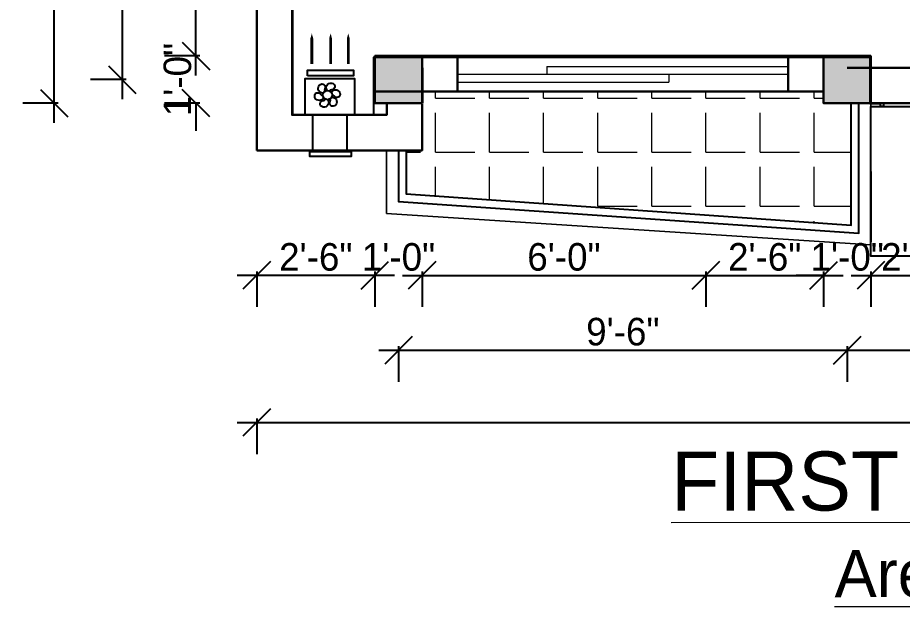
# Model space of a CAD drawing. Header units: inches. Extents: x 28835 to 36795, y -18828 to -9750.
# Drawn here: x 35602.6 to 35827.4, y -13837.3 to -13686.5 of the extents above; entities that cross this region are included whole.
import ezdxf

# ---------------------------------------------------------------- set-up
doc = ezdxf.new("R2010")
doc.units = ezdxf.units.IN
doc.header["$LTSCALE"] = 12
doc.header["$MEASUREMENT"] = 0
for name, color, linetype, lineweight in [('colum', 250, 'Continuous', 30), ('dimention', 5, 'Continuous', 9), ('Elevation', 114, 'Continuous', 20), ('Ha2', 31, 'Continuous', 0), ('HATCH', 11, 'Continuous', 9), ('railing', 210, 'Continuous', 25), ('Text', 7, 'Continuous', 5), ('Wall', 1, 'Continuous', 30), ('WIN', 140, 'Continuous', 15)]:
    doc.layers.add(name, color=color, linetype=linetype, lineweight=lineweight)
doc.layers.add('ducting', color=7, linetype='Continuous')
doc.styles.add('Times', font='GOTHIC.TTF')
doc.dimstyles.new('D75', dxfattribs={"dimtxt": 7, "dimasz": 7, "dimexe": 8, "dimexo": 24, "dimgap": 1, "dimtad": 1, "dimdec": 1, "dimzin": 3, "dimdsep": 46, "dimlunit": 4, "dimtxsty": 'Times', "dimblk": 'OBLIQUE', "dimcen": 0, "dimdle": 5, "dimaunit": 1, "dimadec": 3, "dimazin": 0, "dimtfac": 1, "dimtdec": 1, "dimtix": 1, "dimtofl": 0, "dimtmove": 1, "dimatfit": 0, "dimldrblk": 'OBLIQUE', "dimfxl": 1, "dimfxlon": 1, "dimtolj": 1, "dimtzin": 0, "dimarcsym": 0})

# ---------------------------------------------------------------- blocks, each defined once
blk = doc.blocks.new('_Oblique')
at = {"color": 0, "linetype": 'ByBlock', "lineweight": -2}
blk.add_line((-0.5, -0.5), (0.5, 0.5), dxfattribs=at)
blk = doc.blocks.new('*D1334')
at = {"layer": 'Defpoints', "color": 0, "ltscale": 12, "transparency": 16777216}
for p in [(35647.93, -13696.26), (35693.38, -13696.26), (35693.38, -13708.26)]:
    blk.add_point(p, dxfattribs=at)
at = {"layer": 'dimention', "color": 0, "lineweight": -2, "ltscale": 12, "transparency": 16777216}
for p, q in [((35647.93, -13696.26), (35647.93, -13689.26)), ((35648.93, -13696.26), (35639.93, -13696.26)), ((35648.93, -13708.26), (35639.93, -13708.26)), ((35647.93, -13708.26), (35647.93, -13715.26))]:
    blk.add_line(p, q, dxfattribs=at)
at = {"layer": 'dimention', "color": 0, "lineweight": -2, "ltscale": 12, "transparency": 16777216, "xscale": 7, "yscale": 7, "zscale": 7}
for p, rotation in [((35647.93, -13696.26), 270), ((35647.93, -13708.26), 90)]:
    blk.add_blockref('_Oblique', p, dxfattribs=dict(at, rotation=rotation))
at = {"layer": 'dimention', "color": 0, "ltscale": 12, "transparency": 16777216, "insert": (35643.25, -13702.26), "char_height": 7, "attachment_point": 5, "rotation": 90, "style": 'Times'}
blk.add_mtext('\\A1;1\'-0"', dxfattribs=at)
blk = doc.blocks.new('*D1335')
at = {"layer": 'Defpoints', "color": 0, "ltscale": 12, "transparency": 16777216}
for p in [(35647.93, -13552.26), (35693.38, -13552.26), (35693.38, -13696.26)]:
    blk.add_point(p, dxfattribs=at)
at = {"layer": 'dimention', "color": 0, "lineweight": -2, "ltscale": 12, "transparency": 16777216}
for p, q in [((35647.93, -13701.26), (35647.93, -13547.26)), ((35648.93, -13552.26), (35639.93, -13552.26)), ((35648.93, -13696.26), (35639.93, -13696.26))]:
    blk.add_line(p, q, dxfattribs=at)
at = {"layer": 'dimention', "color": 0, "lineweight": -2, "ltscale": 12, "transparency": 16777216, "xscale": 7, "yscale": 7, "zscale": 7}
for p, rotation in [((35647.93, -13552.26), 90), ((35647.93, -13696.26), 270)]:
    blk.add_blockref('_Oblique', p, dxfattribs=dict(at, rotation=rotation))
at = {"layer": 'dimention', "color": 0, "ltscale": 12, "transparency": 16777216, "insert": (35643.25, -13624.26), "char_height": 7, "attachment_point": 5, "rotation": 90, "style": 'Times'}
blk.add_mtext('\\A1;12\'-0"', dxfattribs=at)
blk = doc.blocks.new('*D1342')
at = {"layer": 'Defpoints', "color": 0, "ltscale": 12, "transparency": 16777216}
for p in [(35693.38, -13546.26), (35629.17, -13702.26), (35693.38, -13702.26)]:
    blk.add_point(p, dxfattribs=at)
at = {"layer": 'dimention', "color": 0, "lineweight": -2, "ltscale": 12, "transparency": 16777216}
for p, q in [((35629.17, -13541.26), (35629.17, -13707.26)), ((35630.17, -13546.26), (35621.17, -13546.26)), ((35630.17, -13702.26), (35621.17, -13702.26))]:
    blk.add_line(p, q, dxfattribs=at)
at = {"layer": 'dimention', "color": 0, "lineweight": -2, "ltscale": 12, "transparency": 16777216, "xscale": 7, "yscale": 7, "zscale": 7}
for p, rotation in [((35629.17, -13546.26), 90), ((35629.17, -13702.26), 270)]:
    blk.add_blockref('_Oblique', p, dxfattribs=dict(at, rotation=rotation))
at = {"layer": 'dimention', "color": 0, "ltscale": 12, "transparency": 16777216, "insert": (35624.49, -13624.26), "char_height": 7, "attachment_point": 5, "rotation": 90, "style": 'Times'}
blk.add_mtext('\\A1;13\'-0"', dxfattribs=at)
blk = doc.blocks.new('*D1343')
at = {"layer": 'Defpoints', "color": 0, "ltscale": 12, "transparency": 16777216}
for p in [(35611.91, -13363.26), (35693.38, -13363.26), (35693.38, -13708.26)]:
    blk.add_point(p, dxfattribs=at)
at = {"layer": 'dimention', "color": 0, "lineweight": -2, "ltscale": 12, "transparency": 16777216}
for p, q in [((35611.91, -13713.26), (35611.91, -13358.26)), ((35612.91, -13363.26), (35603.91, -13363.26)), ((35612.91, -13708.26), (35603.91, -13708.26))]:
    blk.add_line(p, q, dxfattribs=at)
at = {"layer": 'dimention', "color": 0, "lineweight": -2, "ltscale": 12, "transparency": 16777216, "xscale": 7, "yscale": 7, "zscale": 7}
for p, rotation in [((35611.91, -13363.26), 90), ((35611.91, -13708.26), 270)]:
    blk.add_blockref('_Oblique', p, dxfattribs=dict(at, rotation=rotation))
at = {"layer": 'dimention', "color": 0, "ltscale": 12, "transparency": 16777216, "insert": (35607.23, -13535.76), "char_height": 7, "attachment_point": 5, "rotation": 90, "style": 'Times'}
blk.add_mtext('\\A1;28\'-9"', dxfattribs=at)
blk = doc.blocks.new('*D1344')
at = {"layer": 'Defpoints', "color": 0, "ltscale": 12, "transparency": 16777216}
for p in [(35663.36, -13717.87), (35693.38, -13717.87), (35663.36, -13752.02)]:
    blk.add_point(p, dxfattribs=at)
at = {"layer": 'dimention', "color": 0, "lineweight": -2, "ltscale": 12, "transparency": 16777216}
for p, q in [((35698.38, -13752.02), (35658.36, -13752.02)), ((35663.36, -13751.02), (35663.36, -13760.02)), ((35693.38, -13751.02), (35693.38, -13760.02))]:
    blk.add_line(p, q, dxfattribs=at)
at = {"layer": 'dimention', "color": 0, "lineweight": -2, "ltscale": 12, "transparency": 16777216, "xscale": 7, "yscale": 7, "zscale": 7, "rotation": 180}
blk.add_blockref('_Oblique', (35663.36, -13752.02), dxfattribs=at)
at = {"layer": 'dimention', "color": 0, "lineweight": -2, "ltscale": 12, "transparency": 16777216, "xscale": 7, "yscale": 7, "zscale": 7}
blk.add_blockref('_Oblique', (35693.38, -13752.02), dxfattribs=at)
at = {"layer": 'dimention', "color": 0, "ltscale": 12, "transparency": 16777216, "insert": (35678.37, -13747.35), "char_height": 7, "attachment_point": 5, "style": 'Times'}
blk.add_mtext('\\A1;2\'-6"', dxfattribs=at)
blk = doc.blocks.new('*D1345')
at = {"layer": 'Defpoints', "color": 0, "ltscale": 12, "transparency": 16777216}
for p in [(35693.38, -13717.87), (35705.38, -13717.87), (35705.38, -13752.02)]:
    blk.add_point(p, dxfattribs=at)
at = {"layer": 'dimention', "color": 0, "lineweight": -2, "ltscale": 12, "transparency": 16777216}
for p, q in [((35693.38, -13752.02), (35686.38, -13752.02)), ((35693.38, -13751.02), (35693.38, -13760.02)), ((35705.38, -13751.02), (35705.38, -13760.02)), ((35705.38, -13752.02), (35712.38, -13752.02))]:
    blk.add_line(p, q, dxfattribs=at)
at = {"layer": 'dimention', "color": 0, "lineweight": -2, "ltscale": 12, "transparency": 16777216, "xscale": 7, "yscale": 7, "zscale": 7}
blk.add_blockref('_Oblique', (35693.38, -13752.02), dxfattribs=at)
at = {"layer": 'dimention', "color": 0, "lineweight": -2, "ltscale": 12, "transparency": 16777216, "xscale": 7, "yscale": 7, "zscale": 7, "rotation": 180}
blk.add_blockref('_Oblique', (35705.38, -13752.02), dxfattribs=at)
at = {"layer": 'dimention', "color": 0, "ltscale": 12, "transparency": 16777216, "insert": (35699.38, -13747.35), "char_height": 7, "attachment_point": 5, "style": 'Times'}
blk.add_mtext('\\A1;1\'-0"', dxfattribs=at)
blk = doc.blocks.new('*D1346')
at = {"layer": 'Defpoints', "color": 0, "ltscale": 12, "transparency": 16777216}
for p in [(35777.46, -13714.37), (35705.38, -13717.87), (35777.46, -13752.02)]:
    blk.add_point(p, dxfattribs=at)
at = {"layer": 'dimention', "color": 0, "lineweight": -2, "ltscale": 12, "transparency": 16777216}
for p, q in [((35700.38, -13752.02), (35782.46, -13752.02)), ((35705.38, -13751.02), (35705.38, -13760.02)), ((35777.46, -13751.02), (35777.46, -13760.02))]:
    blk.add_line(p, q, dxfattribs=at)
at = {"layer": 'dimention', "color": 0, "lineweight": -2, "ltscale": 12, "transparency": 16777216, "xscale": 7, "yscale": 7, "zscale": 7, "rotation": 180}
blk.add_blockref('_Oblique', (35705.38, -13752.02), dxfattribs=at)
at = {"layer": 'dimention', "color": 0, "lineweight": -2, "ltscale": 12, "transparency": 16777216, "xscale": 7, "yscale": 7, "zscale": 7}
blk.add_blockref('_Oblique', (35777.46, -13752.02), dxfattribs=at)
at = {"layer": 'dimention', "color": 0, "ltscale": 12, "transparency": 16777216, "insert": (35741.42, -13747.35), "char_height": 7, "attachment_point": 5, "style": 'Times'}
blk.add_mtext('\\A1;6\'-0"', dxfattribs=at)
blk = doc.blocks.new('*D1347')
at = {"layer": 'Defpoints', "color": 0, "ltscale": 12, "transparency": 16777216}
for p in [(35777.46, -13714.37), (35807.38, -13717.87), (35807.38, -13752.02)]:
    blk.add_point(p, dxfattribs=at)
at = {"layer": 'dimention', "color": 0, "lineweight": -2, "ltscale": 12, "transparency": 16777216}
for p, q in [((35772.46, -13752.02), (35812.38, -13752.02)), ((35777.46, -13751.02), (35777.46, -13760.02)), ((35807.38, -13751.02), (35807.38, -13760.02))]:
    blk.add_line(p, q, dxfattribs=at)
at = {"layer": 'dimention', "color": 0, "lineweight": -2, "ltscale": 12, "transparency": 16777216, "xscale": 7, "yscale": 7, "zscale": 7, "rotation": 180}
blk.add_blockref('_Oblique', (35777.46, -13752.02), dxfattribs=at)
at = {"layer": 'dimention', "color": 0, "lineweight": -2, "ltscale": 12, "transparency": 16777216, "xscale": 7, "yscale": 7, "zscale": 7}
blk.add_blockref('_Oblique', (35807.38, -13752.02), dxfattribs=at)
at = {"layer": 'dimention', "color": 0, "ltscale": 12, "transparency": 16777216, "insert": (35792.42, -13747.35), "char_height": 7, "attachment_point": 5, "style": 'Times'}
blk.add_mtext('\\A1;2\'-6"', dxfattribs=at)
blk = doc.blocks.new('*D1348')
at = {"layer": 'Defpoints', "color": 0, "ltscale": 12, "transparency": 16777216}
for p in [(35807.38, -13717.87), (35819.38, -13717.87), (35819.38, -13752.02)]:
    blk.add_point(p, dxfattribs=at)
at = {"layer": 'dimention', "color": 0, "lineweight": -2, "ltscale": 12, "transparency": 16777216}
for p, q in [((35807.38, -13752.02), (35800.38, -13752.02)), ((35807.38, -13751.02), (35807.38, -13760.02)), ((35819.38, -13751.02), (35819.38, -13760.02)), ((35819.38, -13752.02), (35826.38, -13752.02))]:
    blk.add_line(p, q, dxfattribs=at)
at = {"layer": 'dimention', "color": 0, "lineweight": -2, "ltscale": 12, "transparency": 16777216, "xscale": 7, "yscale": 7, "zscale": 7}
blk.add_blockref('_Oblique', (35807.38, -13752.02), dxfattribs=at)
at = {"layer": 'dimention', "color": 0, "lineweight": -2, "ltscale": 12, "transparency": 16777216, "xscale": 7, "yscale": 7, "zscale": 7, "rotation": 180}
blk.add_blockref('_Oblique', (35819.38, -13752.02), dxfattribs=at)
at = {"layer": 'dimention', "color": 0, "ltscale": 12, "transparency": 16777216, "insert": (35813.38, -13747.35), "char_height": 7, "attachment_point": 5, "style": 'Times'}
blk.add_mtext('\\A1;1\'-0"', dxfattribs=at)
blk = doc.blocks.new('*D1349')
at = {"layer": 'Defpoints', "color": 0, "ltscale": 12, "transparency": 16777216}
for p in [(35819.38, -13717.87), (35843.26, -13717.87), (35843.26, -13752.02)]:
    blk.add_point(p, dxfattribs=at)
at = {"layer": 'dimention', "color": 0, "lineweight": -2, "ltscale": 12, "transparency": 16777216}
for p, q in [((35814.38, -13752.02), (35848.26, -13752.02)), ((35819.38, -13751.02), (35819.38, -13760.02)), ((35843.26, -13751.02), (35843.26, -13760.02))]:
    blk.add_line(p, q, dxfattribs=at)
at = {"layer": 'dimention', "color": 0, "lineweight": -2, "ltscale": 12, "transparency": 16777216, "xscale": 7, "yscale": 7, "zscale": 7, "rotation": 180}
blk.add_blockref('_Oblique', (35819.38, -13752.02), dxfattribs=at)
at = {"layer": 'dimention', "color": 0, "lineweight": -2, "ltscale": 12, "transparency": 16777216, "xscale": 7, "yscale": 7, "zscale": 7}
blk.add_blockref('_Oblique', (35843.26, -13752.02), dxfattribs=at)
at = {"layer": 'dimention', "color": 0, "ltscale": 12, "transparency": 16777216, "insert": (35831.32, -13747.35), "char_height": 7, "attachment_point": 5, "style": 'Times'}
blk.add_mtext('\\A1;2\'-0"', dxfattribs=at)
blk = doc.blocks.new('*D1355')
at = {"layer": 'Defpoints', "color": 0, "ltscale": 12, "transparency": 16777216}
for p in [(35699.38, -13708.26), (35813.38, -13708.26), (35813.38, -13771.02)]:
    blk.add_point(p, dxfattribs=at)
at = {"layer": 'dimention', "color": 0, "lineweight": -2, "ltscale": 12, "transparency": 16777216}
for p, q in [((35699.38, -13770.02), (35699.38, -13779.02)), ((35813.38, -13770.02), (35813.38, -13779.02)), ((35694.38, -13771.02), (35818.38, -13771.02))]:
    blk.add_line(p, q, dxfattribs=at)
at = {"layer": 'dimention', "color": 0, "lineweight": -2, "ltscale": 12, "transparency": 16777216, "xscale": 7, "yscale": 7, "zscale": 7, "rotation": 180}
blk.add_blockref('_Oblique', (35699.38, -13771.02), dxfattribs=at)
at = {"layer": 'dimention', "color": 0, "lineweight": -2, "ltscale": 12, "transparency": 16777216, "xscale": 7, "yscale": 7, "zscale": 7}
blk.add_blockref('_Oblique', (35813.38, -13771.02), dxfattribs=at)
at = {"layer": 'dimention', "color": 0, "ltscale": 12, "transparency": 16777216, "insert": (35756.38, -13766.34), "char_height": 7, "attachment_point": 5, "style": 'Times'}
blk.add_mtext('\\A1;9\'-6"', dxfattribs=at)
blk = doc.blocks.new('*D1356')
at = {"layer": 'Defpoints', "color": 0, "ltscale": 12, "transparency": 16777216}
for p in [(35813.38, -13708.26), (35948.38, -13708.26), (35948.38, -13771.02)]:
    blk.add_point(p, dxfattribs=at)
at = {"layer": 'dimention', "color": 0, "lineweight": -2, "ltscale": 12, "transparency": 16777216}
for p, q in [((35813.38, -13770.02), (35813.38, -13779.02)), ((35948.38, -13770.02), (35948.38, -13779.02)), ((35808.38, -13771.02), (35953.38, -13771.02))]:
    blk.add_line(p, q, dxfattribs=at)
at = {"layer": 'dimention', "color": 0, "lineweight": -2, "ltscale": 12, "transparency": 16777216, "xscale": 7, "yscale": 7, "zscale": 7, "rotation": 180}
blk.add_blockref('_Oblique', (35813.38, -13771.02), dxfattribs=at)
at = {"layer": 'dimention', "color": 0, "lineweight": -2, "ltscale": 12, "transparency": 16777216, "xscale": 7, "yscale": 7, "zscale": 7}
blk.add_blockref('_Oblique', (35948.38, -13771.02), dxfattribs=at)
at = {"layer": 'dimention', "color": 0, "ltscale": 12, "transparency": 16777216, "insert": (35880.88, -13766.34), "char_height": 7, "attachment_point": 5, "style": 'Times'}
blk.add_mtext('\\A1;11\'-3"', dxfattribs=at)
blk = doc.blocks.new('*D1358')
at = {"layer": 'Defpoints', "color": 0, "ltscale": 12, "transparency": 16777216}
for p in [(35663.36, -13708.26), (36077.38, -13708.26), (36077.38, -13789.39)]:
    blk.add_point(p, dxfattribs=at)
at = {"layer": 'dimention', "color": 0, "lineweight": -2, "ltscale": 12, "transparency": 16777216}
for p, q in [((35658.36, -13789.39), (36082.38, -13789.39)), ((35663.36, -13788.39), (35663.36, -13797.39)), ((36077.38, -13788.39), (36077.38, -13797.39))]:
    blk.add_line(p, q, dxfattribs=at)
at = {"layer": 'dimention', "color": 0, "lineweight": -2, "ltscale": 12, "transparency": 16777216, "xscale": 7, "yscale": 7, "zscale": 7, "rotation": 180}
blk.add_blockref('_Oblique', (35663.36, -13789.39), dxfattribs=at)
at = {"layer": 'dimention', "color": 0, "lineweight": -2, "ltscale": 12, "transparency": 16777216, "xscale": 7, "yscale": 7, "zscale": 7}
blk.add_blockref('_Oblique', (36077.38, -13789.39), dxfattribs=at)
at = {"layer": 'dimention', "color": 0, "ltscale": 12, "transparency": 16777216, "insert": (35870.37, -13784.71), "char_height": 7, "attachment_point": 5, "style": 'Times'}
blk.add_mtext('\\A1;34\'-6"', dxfattribs=at)
blk = doc.blocks.new('grill')
at = {"layer": 'ducting', "color": 3, "ltscale": 500}
for points in [[(-50.7, 76.8, 12, 12, 0), (-93.6, 76.8, 50, 0, 0), (-184.1, 76.8, 0, 0, 0)], [(-50.7, 0, 12, 12, 0), (-93.6, 0, 50, 0, 0), (-184.1, 0, 0, 0, 0)], [(-50.7, -81.5, 12, 12, 0), (-93.6, -81.5, 50, 0, 0), (-184.1, -81.5, 0, 0, 0)]]:
    blk.add_lwpolyline(points, format="xyseb", dxfattribs=at)
blk.add_lwpolyline([(0, -100), (-25, -100), (-25, 100), (0, 100)], close=True, dxfattribs=at)

msp = doc.modelspace()

# ---------------------------------------------------------------- hatches: boundary and pattern name
at = {"layer": 'Ha2'}
for points in [[(35705.38, -13708.26), (35705.38, -13696.26), (35693.38, -13696.26), (35693.38, -13708.26)], [(35819.38, -13708.26), (35819.38, -13696.26), (35807.38, -13696.26), (35807.38, -13708.26)]]:
    msp.add_hatch(color=256, dxfattribs=at).paths.add_polyline_path(points)
at = {"layer": 'HATCH'}
h = msp.add_hatch(dxfattribs=at)
h.set_pattern_fill('ANGLE', color=256, scale=50, style=0)
h.set_pattern_definition([(0, (3781.242, -4150.715), (0, 13.75), [10, -3.75]), (90, (3781.242, -4150.715), (-13.75, 8e-16), [10, -3.75])])
h.paths.add_polyline_path([(35814.38, -13708.26), (35807.38, -13708.26), (35807.38, -13705.26), (35705.46, -13705.26), (35705.46, -13708.26), (35705.38, -13720.26), (35701.36, -13720.26), (35701.36, -13731.26), (35814.38, -13739.26)])

# ---------------------------------------------------------------- linework, layer by layer
at = {"color": 70, "linetype": 'Continuous', "ltscale": 12}
msp.add_lwpolyline([(35821.56, -13708.44), (35819.24, -13708.44), (35819.24, -13696.69), (35693, -13696.69), (35693, -13711.28), (35672.53, -13711.28), (35672.53, -13643.13), (35673.3, -13643.13), (35673.3, -13642.08)], dxfattribs=at)
at = {"linetype": 'Continuous', "ltscale": 12}
for points in [[(35831.38, -13709.14), (35831.38, -13747.14), (35819.38, -13747.14), (35819.38, -13709.14)], [(35821.84, -13709.14), (35821.84, -13708.26), (35822.58, -13708.26), (35822.58, -13709.14)]]:
    msp.add_lwpolyline(points, close=True, dxfattribs=at)
at = {"layer": 'colum'}
for points in [[(35705.38, -13708.26), (35705.38, -13696.26), (35693.38, -13696.26), (35693.38, -13708.26)], [(35819.38, -13708.26), (35819.38, -13696.26), (35807.38, -13696.26), (35807.38, -13708.26)]]:
    msp.add_lwpolyline(points, close=True, dxfattribs=at)
at = {"layer": 'ducting', "ltscale": 500}
for p, q in [((35677.6, -13720.56), (35677.6, -13711.1)), ((35686.38, -13720.56), (35686.38, -13711.1))]:
    msp.add_line(p, q, dxfattribs=at)
for points in [[(35675.57, -13711.19), (35688.25, -13711.19), (35688.25, -13702.08), (35675.57, -13702.08)], [(35676.9, -13720.56), (35687.39, -13720.56), (35687.39, -13721.83), (35676.9, -13721.83)]]:
    msp.add_lwpolyline(points, close=True, dxfattribs=at)
msp.add_circle((35681.34, -13706.21), 1.16, dxfattribs=at)
for points in [[(35680.29, -13705.71), (35679.95, -13705.68), (35679.14, -13705.55), (35678.68, -13703.98), (35680.22, -13702.97), (35680.97, -13704.21), (35680.49, -13704.86), (35680.66, -13705.13), (35680.73, -13705.22)], [(35681.25, -13705.05), (35681.1, -13704.74), (35680.81, -13703.98), (35681.94, -13702.79), (35683.59, -13703.62), (35682.89, -13704.89), (35682.08, -13704.8), (35681.93, -13705.08), (35681.89, -13705.19)], [(35682.3, -13705.55), (35682.49, -13705.27), (35683.01, -13704.64), (35684.6, -13705.02), (35684.7, -13706.87), (35683.26, -13706.89), (35682.93, -13706.15), (35682.61, -13706.16), (35682.5, -13706.18)], [(35680.38, -13706.87), (35680.18, -13707.15), (35679.67, -13707.78), (35678.07, -13707.4), (35677.97, -13705.55), (35679.42, -13705.53), (35679.74, -13706.27), (35680.06, -13706.26), (35680.18, -13706.24)], [(35681.43, -13707.37), (35681.57, -13707.68), (35681.86, -13708.44), (35680.73, -13709.63), (35679.08, -13708.8), (35679.79, -13707.53), (35680.59, -13707.62), (35680.74, -13707.34), (35680.79, -13707.23)], [(35682.39, -13706.71), (35682.73, -13706.74), (35683.53, -13706.87), (35684, -13708.44), (35682.45, -13709.46), (35681.71, -13708.21), (35682.19, -13707.56), (35682.02, -13707.29), (35681.95, -13707.2)]]:
    msp.add_open_spline(points, degree=3, knots=[3.1012, 3.1012, 3.1012, 3.1012, 19.647182, 43.581902, 66.472608, 84.963083, 95.759434, 101.330369, 101.330369, 101.330369, 101.330369], dxfattribs=at)
at = {"layer": 'Elevation', "flags": 128}
for points in [[(35942.38, -13708.26), (35819.38, -13708.26), (35819.48, -13742.78), (35819.38, -13744.26), (35696.36, -13736.26), (35696.36, -13720.26), (35663.36, -13720.26), (35663.36, -13481.76)], [(35696.36, -13720.26), (35696.36, -13736.26), (35819.38, -13744.26), (35819.38, -13705.26)]]:
    msp.add_lwpolyline(points, dxfattribs=at)
at = {"layer": 'railing', "flags": 128}
for points in [[(35699.36, -13720.26), (35699.36, -13733.26), (35816.38, -13741.26), (35816.38, -13708.26)], [(35701.36, -13720.26), (35701.36, -13731.26), (35814.38, -13739.26), (35814.38, -13708.26)]]:
    msp.add_lwpolyline(points, dxfattribs=at)
at = {"layer": 'Wall'}
for p, q in [((35663.36, -13720.26), (35663.36, -13481.76)), ((35807.38, -13696.26), (35705.38, -13696.26)), ((35858.38, -13699.26), (35813.38, -13699.26)), ((35807.38, -13705.26), (35693.38, -13705.26)), ((35942.38, -13708.26), (35814.38, -13708.26))]:
    msp.add_line(p, q, dxfattribs=at)
at = {"layer": 'Wall', "ltscale": 12}
for p, q in [((35714.38, -13696.26), (35714.38, -13705.26)), ((35798.38, -13696.26), (35798.38, -13705.26)), ((35705.46, -13699.26), (35705.46, -13708.26))]:
    msp.add_line(p, q, dxfattribs=at)
for points in [[(35672.36, -13481.76), (35672.36, -13711.26), (35696.38, -13711.26), (35696.38, -13708.26)], [(35663.36, -13720.26), (35663.36, -13720.26), (35705.38, -13720.26), (35705.38, -13708.39)]]:
    msp.add_lwpolyline(points, dxfattribs=at)
at = {"layer": 'WIN'}
for p, q in [((35737.1, -13698.91, 0), (35798.38, -13698.91, 0)), ((35737.1, -13698.91, 0), (35737.1, -13700.91, 0)), ((35807.38, -13698.91, 0), (35807.39, -13698.91, 0)), ((35705.46, -13700.91, 0), (35705.46, -13700.91, 0)), ((35705.46, -13700.91, 0), (35705.46, -13700.91, 0)), ((35714.38, -13700.91, 0), (35798.38, -13700.91, 0)), ((35714.38, -13700.91, 0), (35798.38, -13700.91, 0)), ((35768.1, -13700.91, 0), (35768.1, -13702.91, 0)), ((35807.38, -13700.91, 0), (35807.39, -13700.91, 0)), ((35807.38, -13700.91, 0), (35807.39, -13700.91, 0)), ((35714.38, -13702.91, 0), (35768.1, -13702.91, 0))]:
    msp.add_line(p, q, dxfattribs=at)

# ---------------------------------------------------------------- block references
at = {"layer": 'ducting', "xscale": 0.05851536388049474, "yscale": 0.05851536388049474, "zscale": 0.05851536388049474, "rotation": 270}
msp.add_blockref('grill', (35682.13, -13701.3), dxfattribs=at)

# ---------------------------------------------------------------- texts
at = {"layer": 'Text', "insert": (35863.94, -13817.04), "char_height": 15, "attachment_point": 5, "rotation": 0.0224}
msp.add_mtext('{\\fCentury Gothic|b0|i0|c0|p34;\\LFIRST FLOOR PLAN\\P\\H0.8x;Area=967 Sq.ft}', dxfattribs=at)

# ---------------------------------------------------------------- dimensions: what is measured, and where the dimension line sits
at = {"layer": 'dimention', "ltscale": 12}
for base, p1, p2, picture, middle in [((35611.91, -13363.26), (35693.38, -13708.26), (35693.38, -13363.26), '*D1343', (35607.23, -13535.76)), ((35629.17, -13702.26), (35693.38, -13546.26), (35693.38, -13702.26), '*D1342', (35624.49, -13624.26)), ((35647.93, -13552.26), (35693.38, -13696.26), (35693.38, -13552.26), '*D1335', (35643.25, -13624.26)), ((35647.93, -13696.26), (35693.38, -13708.26), (35693.38, -13696.26), '*D1334', (35643.25, -13702.26))]:
    dim = msp.add_linear_dim(base=base, p1=p1, p2=p2, angle=90, dimstyle='D75', dxfattribs=at)
    dim.commit()
    dim.dimension.update_dxf_attribs({"geometry": picture, "text_midpoint": middle})
for base, p1, p2, picture, middle in [((36077.38, -13789.39), (35663.36, -13708.26), (36077.38, -13708.26), '*D1358', (35870.37, -13784.71)), ((35813.38, -13771.02), (35699.38, -13708.26), (35813.38, -13708.26), '*D1355', (35756.38, -13766.34)), ((35948.38, -13771.02), (35813.38, -13708.26), (35948.38, -13708.26), '*D1356', (35880.88, -13766.34)), ((35777.46, -13752.02), (35705.38, -13717.87), (35777.46, -13714.37), '*D1346', (35741.42, -13747.35)), ((35807.38, -13752.02), (35777.46, -13714.37), (35807.38, -13717.87), '*D1347', (35792.42, -13747.35)), ((35663.36, -13752.02), (35693.38, -13717.87), (35663.36, -13717.87), '*D1344', (35678.37, -13747.35)), ((35705.38, -13752.02), (35693.38, -13717.87), (35705.38, -13717.87), '*D1345', (35699.38, -13747.35)), ((35819.38, -13752.02), (35807.38, -13717.87), (35819.38, -13717.87), '*D1348', (35813.38, -13747.35)), ((35843.26, -13752.02), (35819.38, -13717.87), (35843.26, -13717.87), '*D1349', (35831.32, -13747.35))]:
    dim = msp.add_linear_dim(base=base, p1=p1, p2=p2, dimstyle='D75', dxfattribs=at)
    dim.commit()
    dim.dimension.update_dxf_attribs({"geometry": picture, "text_midpoint": middle})

doc.saveas('drawing.dxf')
